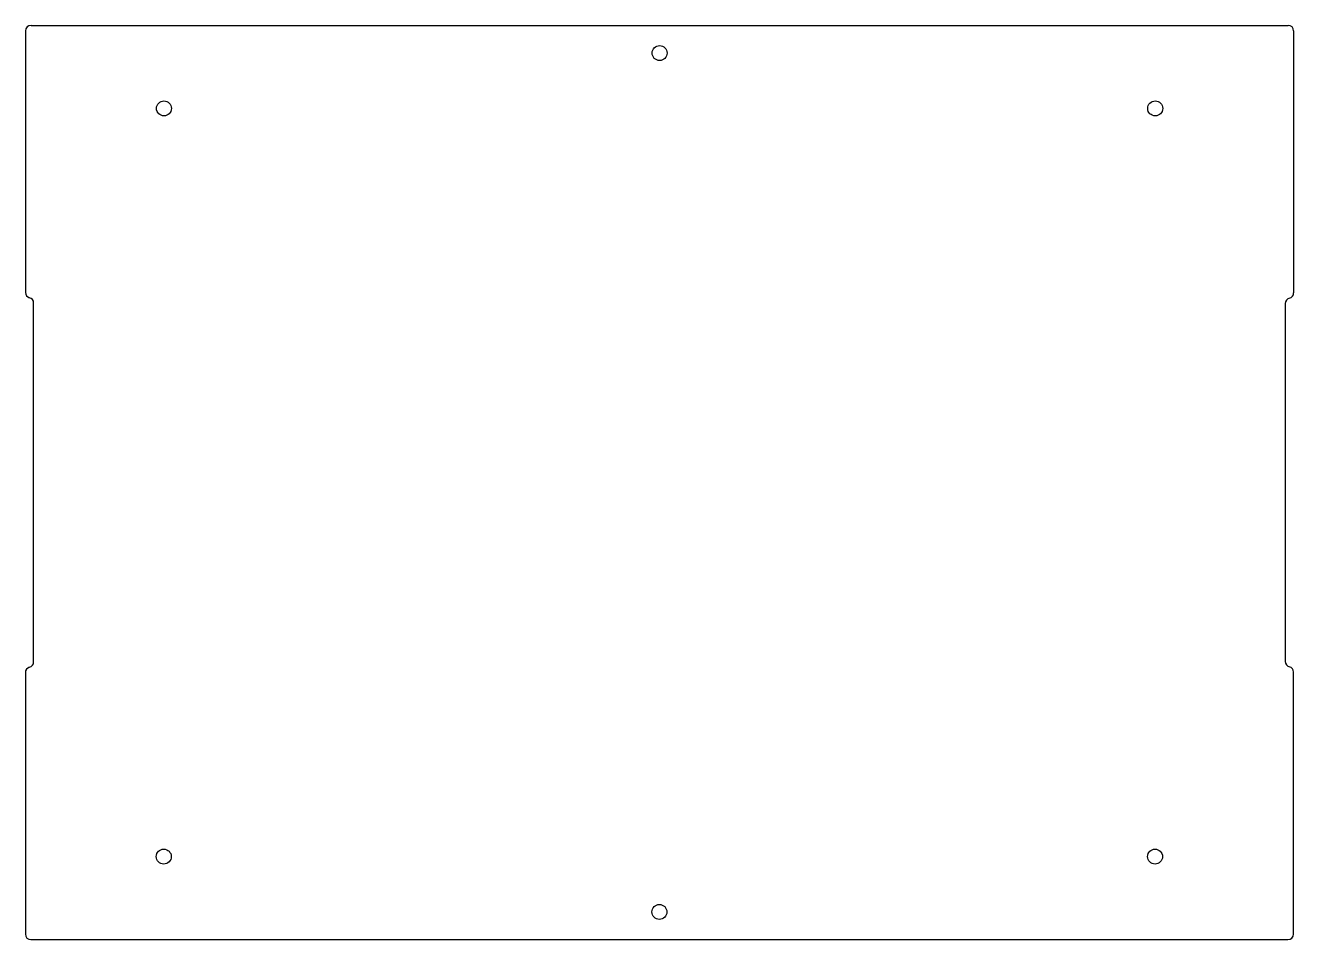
# Model space of a CAD drawing. Header units: millimetres. Extents: x -796 to -338, y -545 to -215.
import ezdxf

# ---------------------------------------------------------------- set-up
doc = ezdxf.new("R2010")
doc.units = ezdxf.units.MM
doc.layers.add('Shape2DView', color=7, linetype='CONTINUOUS')

msp = doc.modelspace()

# ---------------------------------------------------------------- linework, layer by layer
at = {"layer": 'Shape2DView'}
for p, q in [((-793.88, -214.67), (-339.88, -214.67)), ((-795.88, -216.67), (-795.88, -311.09)), ((-337.88, -216.67), (-337.88, -311.28)), ((-792.94, -444.56), (-792.94, -314.94)), ((-340.88, -315.15), (-340.88, -358.65)), ((-340.88, -358.65), (-340.88, -444.37)), ((-795.94, -448.43), (-795.94, -542.85)), ((-340.88, -444.37), (-340.88, -444.38)), ((-337.94, -542.85), (-337.94, -448.24)), ((-793.94, -544.85), (-339.94, -544.85))]:
    msp.add_line(p, q, dxfattribs=at)
for centre in [(-566.88, -224.67), (-745.88, -244.67), (-387.88, -244.67), (-745.94, -514.85), (-387.94, -514.85), (-566.94, -534.85)]:
    msp.add_circle(centre, 2.7, dxfattribs=at)
for centre, start, end in [((-793.88, -216.67), 90, 180), ((-339.88, -216.67), 0, 90), ((-793.88, -311.09), 180, -105.272), ((-339.88, -311.28), -75.5225, 0), ((-794.94, -314.94), 0, 74.728), ((-338.88, -315.15), 104.4775, 180), ((-793.94, -448.43), 104.4775, 180), ((-794.94, -444.56), -75.5225, 0), ((-338.88, -444.38), 180, -105.272), ((-339.94, -448.24), 0, 74.728), ((-793.94, -542.85), 180, -90), ((-339.94, -542.85), -90, 0)]:
    msp.add_arc(centre, 2, start, end, dxfattribs=at)

doc.saveas('drawing.dxf')
